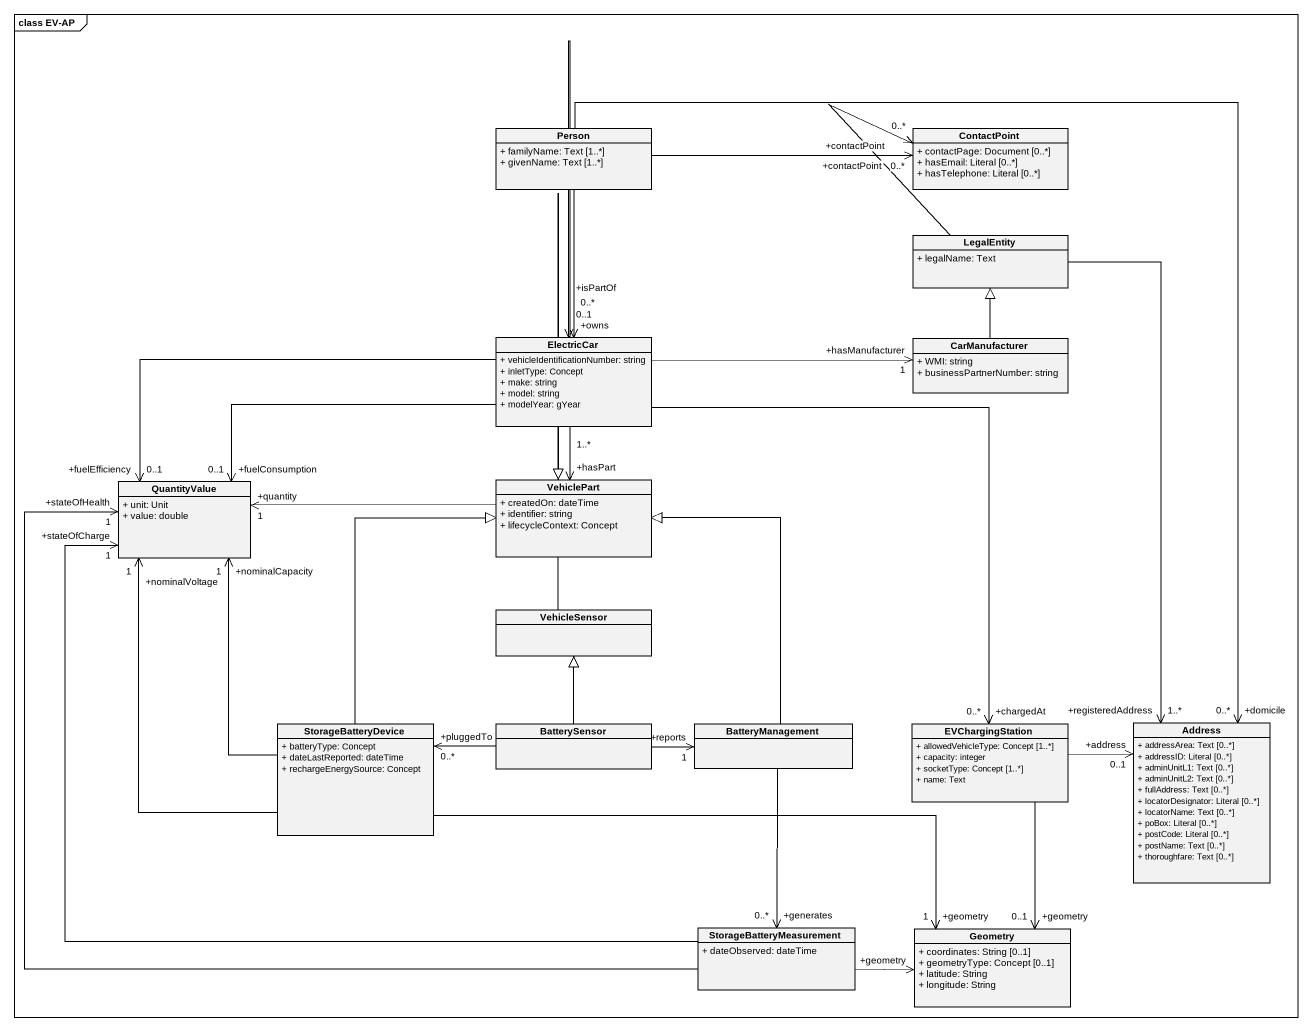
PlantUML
@startuml
mainframe class EV-AP
hide circle
hide empty members
skinparam classAttributeIconSize 0
class "Person" as Person_ {
  + familyName: Text [1..*]
  + givenName: Text [1..*]
}
class ContactPoint {
  + contactPage: Document [0..*]
  + hasEmail: Literal [0..*]
  + hasTelephone: Literal [0..*]
}
class LegalEntity {
  + legalName: Text
}
class ElectricCar {
  + vehicleIdentificationNumber: string
  + inletType: Concept
  + make: string
  + model: string
  + modelYear: gYear
}
class CarManufacturer {
  + WMI: string
  + businessPartnerNumber: string
}
class QuantityValue {
  + unit: Unit
  + value: double
}
class VehiclePart {
  + createdOn: dateTime
  + identifier: string
  + lifecycleContext: Concept
}
class VehicleSensor
class StorageBatteryDevice {
  + batteryType: Concept
  + dateLastReported: dateTime
  + rechargeEnergySource: Concept
}
class BatterySensor
class BatteryManagement
class EVChargingStation {
  + allowedVehicleType: Concept [1..*]
  + capacity: integer
  + socketType: Concept [1..*]
  + name: Text
}
class Address {
  + addressArea: Text [0..*]
  + addressID: Literal [0..*]
  + adminUnitL1: Text [0..*]
  + adminUnitL2: Text [0..*]
  + fullAddress: Text [0..*]
  + locatorDesignator: Literal [0..*]
  + locatorName: Text [0..*]
  + poBox: Literal [0..*]
  + postCode: Literal [0..*]
  + postName: Text [0..*]
  + thoroughfare: Text [0..*]
}
class StorageBatteryMeasurement {
  + dateObserved: dateTime
}
class Geometry {
  + coordinates: String [0..1]
  + geometryType: Concept [0..1]
  + latitude: String
  + longitude: String
}
Person_ -right-> "+contactPoint\n0..*" ContactPoint
Person_ --> "+owns\n0..*" ElectricCar
Person_ --> "+domicile\n0..*" Address
LegalEntity -up-> "+contactPoint\n0..*" ContactPoint
LegalEntity --> "+registeredAddress\n1..*" Address
ElectricCar -right-> "+hasManufacturer\n1" CarManufacturer
ElectricCar -left-> "+fuelConsumption\n0..1" QuantityValue
ElectricCar -left-> "+fuelEfficiency\n0..1" QuantityValue
ElectricCar "+isPartOf\n0..1" <--> "+hasPart\n1..*" VehiclePart
ElectricCar --> "+chargedAt\n0..*" EVChargingStation
CarManufacturer -up-|> LegalEntity
VehiclePart -left-> "+quantity\n1" QuantityValue
VehicleSensor -up-|> VehiclePart
StorageBatteryDevice -up-> "+nominalCapacity\n1" QuantityValue
StorageBatteryDevice -up-> "+nominalVoltage\n1" QuantityValue
StorageBatteryDevice -up-|> VehiclePart
StorageBatteryDevice -right-> "+geometry\n1" Geometry
BatterySensor -up-|> VehicleSensor
BatterySensor -left-> "+pluggedTo\n0..*" StorageBatteryDevice
BatterySensor -right-> "+reports\n1" BatteryManagement
BatteryManagement -up-|> VehiclePart
BatteryManagement --> "+generates\n0..*" StorageBatteryMeasurement
EVChargingStation -right-> "+address\n0..1" Address
EVChargingStation --> "+geometry\n0..1" Geometry
StorageBatteryMeasurement -up-> "+stateOfCharge\n1" QuantityValue
StorageBatteryMeasurement -up-> "+stateOfHealth\n1" QuantityValue
StorageBatteryMeasurement -right-> "+geometry" Geometry
@enduml
